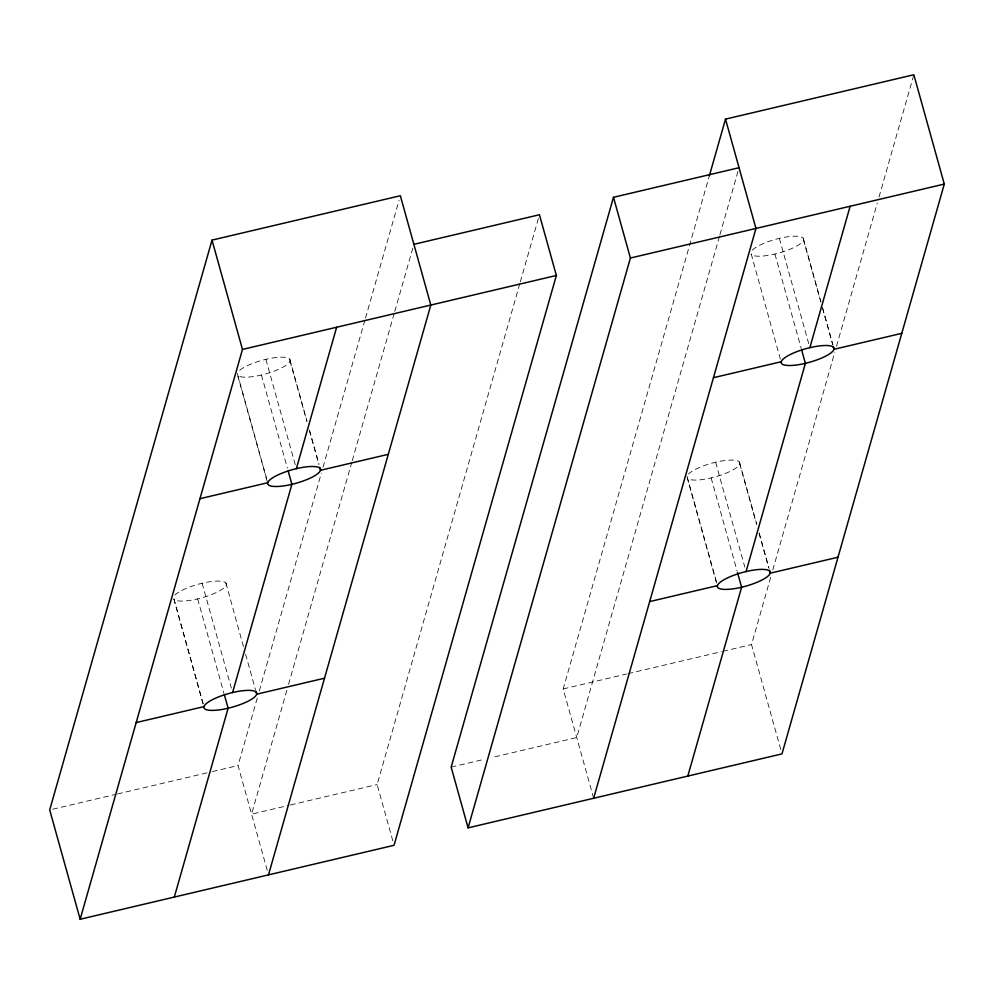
<?xml version="1.0" encoding="UTF-8"?>
<svg xmlns="http://www.w3.org/2000/svg" width="994" height="994" viewBox="0 0 994 994"><rect width="100%" height="100%" fill="white"/><g stroke="black" fill="none" stroke-linecap="round" stroke-linejoin="round"><path stroke-width="0.75" stroke-dasharray="4.97 3.73" d="M267.262 870.433L238.038 765.554L257.583 696.931M259.285 690.967L321.323 473.181M323.013 467.217L365.084 319.546M365.506 318.055L399.079 200.204M286.844 690.333L251.569 814.136L288.943 805.339M288.546 684.369L351.851 462.111M352.274 460.62L394.345 312.936M394.767 311.445L413.467 245.816M392.816 840.849L377.136 784.552L519.899 283.352M520.322 281.861L539.021 216.232M593.654 798.269L563.188 688.941L709.356 175.801M719.494 236.323L576.731 737.536L491.533 757.602M719.917 234.832L739.039 167.713M780.75 749.464L751.526 644.572L771.071 575.948M772.773 569.984L834.811 352.199M836.513 346.235L877.304 203.037M878.994 197.06L913.846 74.749M52.719 809.215L116 794.305M117.503 793.945L210.914 771.94M212.418 771.592L238.038 765.554M563.188 688.941L626.468 674.031M627.972 673.671L721.395 651.666M722.899 651.306L751.526 644.572M290.434 804.978L377.136 784.552M451.164 767.107L484.053 759.366M803.202 238.162L820.907 301.691M822.547 307.606L832.835 344.533M803.525 239.989L820.808 302.027M822.46 307.941L832.748 344.881M779.383 238.361L809.029 344.732M774.922 254.029L801.263 348.583M751.203 253.88L780.34 359.12M739.424 462.048L756.707 524.099M759.18 532.97L769.058 568.419M739.747 463.875L756.62 524.447M759.093 533.306L768.561 567.288M715.618 462.247L744.841 567.139M711.145 477.915L737.076 570.991M687.016 476.3L716.649 582.67M716.562 583.006L687.339 478.114A27.397 7.033 -15.6 0 0 726.676 472.933A27.397 7.033 -15.6 0 0 730.329 460.098A27.397 7.033 -15.6 0 0 688.494 474.051M289.714 359.157L306.997 421.195M309.469 430.067L318.937 464.049M290.037 360.971L306.91 421.543M309.382 430.402L318.85 464.384M265.895 359.343L295.529 465.714M261.434 375.011L287.365 468.087M237.305 373.396L266.939 479.767M267.262 481.581L237.616 375.21A27.397 7.033 -15.6 0 0 276.966 370.041A27.397 7.033 -15.6 0 0 280.619 357.194A27.397 7.033 -15.6 0 0 238.771 371.147M225.936 583.043L243.542 646.908M245.605 654.288L255.483 689.749M202.117 583.229L231.341 688.121M197.657 598.91L223.998 693.452M173.938 598.761L203.161 703.653M203.074 703.988L173.851 599.096A27.397 7.033 -15.6 0 0 213.188 593.927A27.397 7.033 -15.6 0 0 216.841 581.092A27.397 7.033 -15.6 0 0 175.006 595.046M752.259 250.165A27.397 7.033 -15.6 0 1 794.107 236.212A27.397 7.033 -15.6 0 1 790.454 249.047A27.397 7.033 -15.6 0 1 751.104 254.228"/><path stroke-width="1.49" d="M268.492 874.882L430.812 305.059L400.346 195.731L212.02 240.113L49.7 809.924L80.154 919.251L394.046 845.298L556.367 275.475L539.444 214.741L413.889 244.325M80.154 919.251L242.474 349.428L212.02 240.113M174.323 897.06L228.123 708.225L224.408 694.93M232.584 692.557L291.888 484.339L288.185 471.044M296.361 468.671L336.643 327.25M739.039 167.713L613.484 197.297L451.164 767.107L468.087 827.853L781.98 753.887L944.3 184.076L913.846 74.749L725.508 119.118L709.356 175.801M468.087 827.853L630.407 258.03L613.484 197.297M593.654 798.269L755.962 228.446L725.508 119.118M687.811 776.078L741.611 587.243L737.486 572.469M746.072 571.575L805.389 363.357L801.673 350.062M809.849 347.689L850.131 206.267M242.474 349.428L556.367 275.475M630.407 258.03L944.3 184.076M199.956 498.69L267.759 482.724M388.294 454.32L320.49 470.299A27.397 7.033 -15.6 0 1 279.003 486.401A27.397 7.033 -15.6 0 1 282.88 472.821A27.397 7.033 -15.6 0 1 320.49 470.299L319.67 467.342M713.443 377.708L781.247 361.729M901.782 333.338L833.978 349.304A27.397 7.033 -15.6 0 1 792.504 365.407A27.397 7.033 -15.6 0 1 796.368 351.839A27.397 7.033 -15.6 0 1 833.978 349.304L833.158 346.347M136.178 722.576L203.981 706.61M324.516 678.206L256.713 694.185A27.397 7.033 -15.6 0 1 215.238 710.288A27.397 7.033 -15.6 0 1 219.102 696.707A27.397 7.033 -15.6 0 1 256.713 694.185L255.893 691.228M649.666 601.594L717.469 585.615M838.004 557.224L770.201 573.19A27.397 7.033 -15.6 0 1 728.726 589.305A27.397 7.033 -15.6 0 1 732.59 575.725A27.397 7.033 -15.6 0 1 770.201 573.19L769.381 570.245"/></g></svg>
